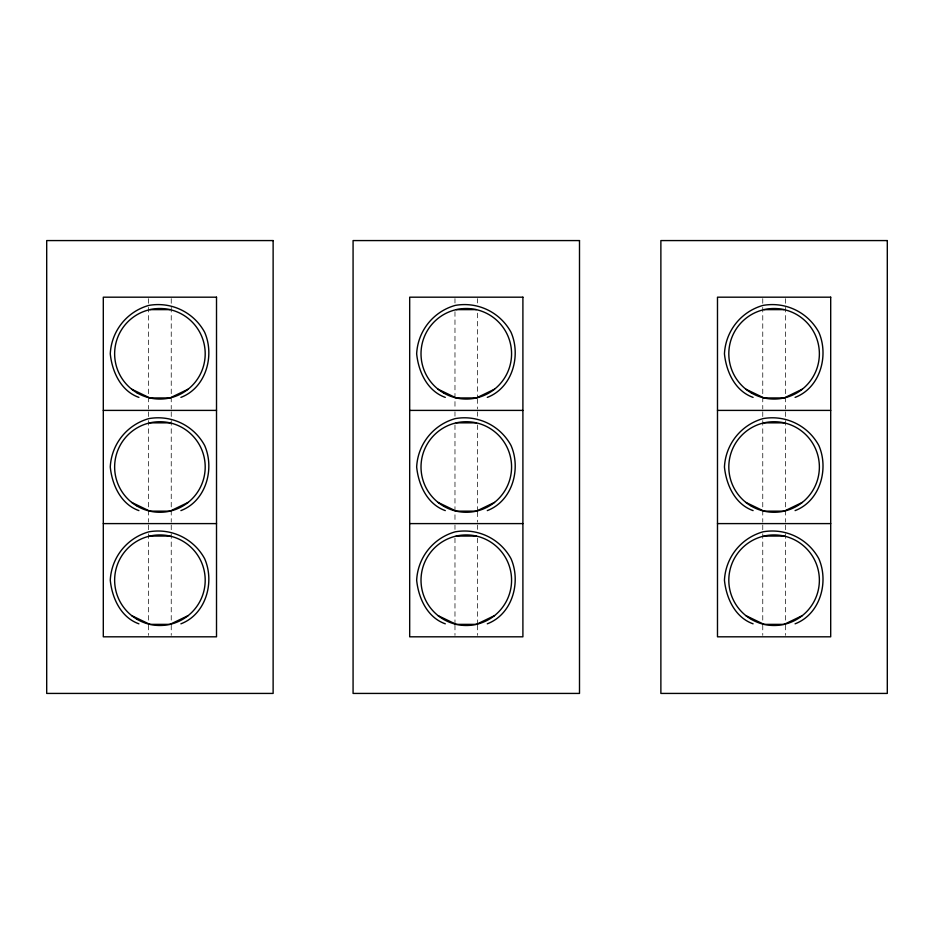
<?xml version="1.0" encoding="UTF-8"?>
<svg xmlns="http://www.w3.org/2000/svg" width="934" height="934" viewBox="0 0 934 934"><rect width="100%" height="100%" fill="white"/><g stroke="black" fill="none" stroke-linecap="round" stroke-linejoin="round"><path stroke-width="0.7" stroke-dasharray="4.67 3.5" d="M785.412 298.635L785.412 305.885M785.412 307.344L785.412 408.94M785.412 411.847L785.412 419.097M785.412 420.557L785.412 522.153M785.412 525.06L785.412 532.31M785.412 533.769L785.412 623.76M785.412 625.208L785.412 635.365M762.763 298.635L762.763 305.885M762.763 307.344L762.763 408.94M762.763 411.847L762.763 419.097M762.763 420.557L762.763 522.153M762.763 525.06L762.763 532.31M762.763 533.769L762.763 623.76M762.763 625.208L762.763 635.365M477.613 298.635L477.613 302.99M477.613 313.147L477.613 397.335M477.613 398.783L477.613 408.94M477.613 411.847L477.613 416.202M477.613 424.912L477.613 510.548M477.613 511.995L477.613 522.153M477.613 525.06L477.613 529.415M477.613 538.124L477.613 623.76M477.613 625.208L477.613 635.365M454.975 298.635L454.975 302.99M454.975 311.699L454.975 408.94M454.975 411.847L454.975 416.202M454.975 424.912L454.975 522.153M454.975 525.06L454.975 529.415M454.975 538.124L454.975 623.76M454.975 625.208L454.975 635.365M171.237 298.635L171.237 305.885M171.237 307.344L171.237 408.94M171.237 411.847L171.237 419.097M171.237 420.557L171.237 522.153M171.237 525.06L171.237 532.31M171.237 533.769L171.237 623.76M171.237 625.208L171.237 635.365M148.588 298.635L148.588 305.885M148.588 307.344L148.588 408.94M148.588 411.847L148.588 419.097M148.588 420.557L148.588 522.153M148.588 525.06L148.588 532.31M148.588 533.769L148.588 623.76M148.588 625.208L148.588 635.365"/><path stroke-width="1.4" d="M188.143 389.198L169.988 397.942L149.837 397.942L131.682 389.198M180.904 397.394C205.924 387.855 214.96 355.772 204.639 332.247C193.7 312.201 171.366 301.437 148.868 305.395C126.884 311.594 111.426 330.975 110.27 353.788C112.068 371.685 120.906 391.066 138.909 397.394M188.143 502.41L169.988 511.155L149.837 511.155L131.682 502.41M180.904 510.606C205.924 501.068 214.96 468.985 204.639 445.46C193.7 425.414 171.366 414.649 148.868 418.607C126.884 424.807 111.426 444.187 110.27 467C112.068 484.898 120.906 504.278 138.909 510.606M494.53 389.198L476.375 397.942L456.212 397.942L438.058 389.198M487.291 397.394C512.311 387.855 521.335 355.772 511.015 332.247C500.087 312.201 477.741 301.437 455.243 305.395C433.259 311.594 417.802 330.975 416.657 353.788C418.455 371.685 427.282 391.066 445.296 397.394M188.143 615.623L169.988 624.367L149.837 624.367L131.682 615.623M180.904 623.819C205.924 614.28 214.96 582.197 204.639 558.672C193.7 538.626 171.366 527.862 148.868 531.82C126.884 538.019 111.426 557.4 110.27 580.212C112.068 598.11 120.906 617.491 138.909 623.819M494.53 502.41L476.375 511.155L456.212 511.155L438.058 502.41M487.291 510.606C512.311 501.068 521.335 468.985 511.015 445.46C500.087 425.414 477.741 414.649 455.243 418.607C433.259 424.807 417.802 444.187 416.657 467C418.455 484.898 427.282 504.278 445.296 510.606M802.318 389.198L784.163 397.942L764.012 397.942L745.857 389.198M795.091 397.394C820.099 387.855 829.135 355.772 818.814 332.247C807.875 312.201 785.541 301.437 763.043 305.395C741.059 311.594 725.601 330.975 724.445 353.788C726.243 371.685 735.081 391.066 753.096 397.394M494.53 615.623L476.375 624.367L456.212 624.367L438.058 615.623M487.291 623.819C512.311 614.28 521.335 582.197 511.015 558.672C500.087 538.626 477.741 527.862 455.243 531.82C433.259 538.019 417.802 557.4 416.657 580.212C418.455 598.11 427.282 617.491 445.296 623.819M802.318 502.41L784.163 511.155L764.012 511.155L745.857 502.41M795.091 510.606C820.099 501.068 829.135 468.985 818.814 445.46C807.875 425.414 785.541 414.649 763.043 418.607C741.059 424.807 725.601 444.187 724.445 467C726.243 484.898 735.081 504.278 753.096 510.606M802.318 615.623L784.163 624.367L764.012 624.367L745.857 615.623M795.091 623.819C820.099 614.28 829.135 582.197 818.814 558.672C807.875 538.626 785.541 527.862 763.043 531.82C741.059 538.019 725.601 557.4 724.445 580.212C726.243 598.11 735.081 617.491 753.096 623.819M149.837 309.633L169.988 309.633M456.212 309.633L476.375 309.633M764.012 309.633L784.163 309.633M103.3 410.4L216.513 410.4M409.687 410.4L522.9 410.4M717.487 410.4L830.7 410.4M149.837 422.845L169.988 422.845M456.212 422.845L476.375 422.845M764.012 422.845L784.163 422.845M103.3 523.6L216.513 523.6M409.687 523.6L522.9 523.6M717.487 523.6L830.7 523.6M149.837 536.058L169.988 536.058M456.212 536.058L476.375 536.058M764.012 536.058L784.163 536.058M273.125 240.575L46.7 240.575L46.7 693.425L273.125 693.425L273.125 240.575M579.5 240.575L353.075 240.575L353.075 693.425L579.5 693.425L579.5 240.575M887.3 240.575L660.875 240.575L660.875 693.425L887.3 693.425L887.3 240.575M216.513 297.187L103.3 297.187L103.3 636.813L216.513 636.813L216.513 297.187M522.9 297.187L409.687 297.187L409.687 636.813L522.9 636.813L522.9 297.187M830.7 297.187L717.487 297.187L717.487 636.813L830.7 636.813L830.7 297.187M137.275 393.004A45.287 45.287 0 0 0 205.2 353.788A45.287 45.287 0 0 0 137.275 314.571A45.287 45.287 0 0 0 137.275 393.004M137.275 619.429A45.287 45.287 0 0 0 205.2 580.212A45.287 45.287 0 0 0 137.275 540.996A45.287 45.287 0 0 0 137.275 619.429M137.275 506.216A45.287 45.287 0 0 0 205.2 467A45.287 45.287 0 0 0 137.275 427.784A45.287 45.287 0 0 0 137.275 506.216M443.65 393.004A45.287 45.287 0 0 0 511.575 353.788A45.287 45.287 0 0 0 443.65 314.571A45.287 45.287 0 0 0 443.65 393.004M443.65 619.429A45.287 45.287 0 0 0 511.575 580.212A45.287 45.287 0 0 0 443.65 540.996A45.287 45.287 0 0 0 443.65 619.429M443.65 506.216A45.287 45.287 0 0 0 511.575 467A45.287 45.287 0 0 0 443.65 427.784A45.287 45.287 0 0 0 443.65 506.216M751.45 393.004A45.287 45.287 0 0 0 819.375 353.788A45.287 45.287 0 0 0 751.45 314.571A45.287 45.287 0 0 0 751.45 393.004M751.45 619.429A45.287 45.287 0 0 0 819.375 580.212A45.287 45.287 0 0 0 751.45 540.996A45.287 45.287 0 0 0 751.45 619.429M751.45 506.216A45.287 45.287 0 0 0 819.375 467A45.287 45.287 0 0 0 751.45 427.784A45.287 45.287 0 0 0 751.45 506.216"/></g></svg>
